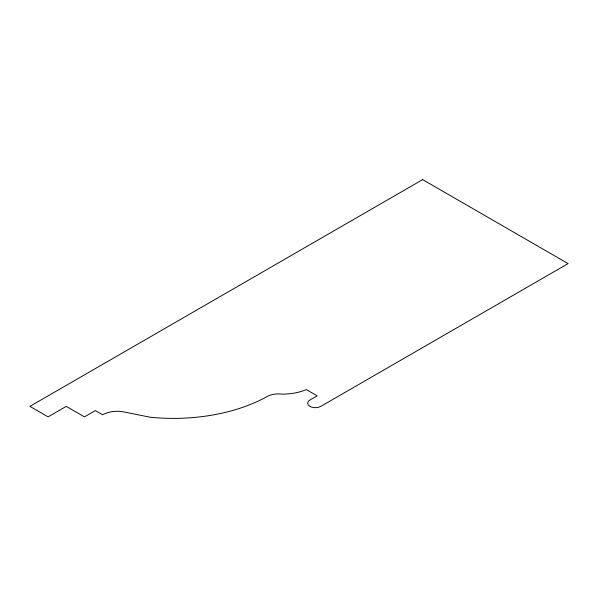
<?xml version="1.0" encoding="UTF-8"?>
<svg xmlns="http://www.w3.org/2000/svg" width="598" height="598" viewBox="0 0 598 598"><rect width="100%" height="100%" fill="white"/><g stroke="black" fill="none" stroke-linecap="round" stroke-linejoin="round"><path stroke-width="0.9" d="M422.644 179.624L29.9 406.371L48.079 416.866L66.266 406.371L84.445 416.866L95.359 410.572L102.632 414.765A20.571 11.878 0 0 1 123.928 411.947L150.285 417.24A134.946 77.912 0 0 0 266.215 397.035A16.378 9.456 0 0 1 282.219 394.142A40.148 23.18 0 0 0 306.273 389.575L317.179 395.869L309.906 400.069A7.714 4.455 0 0 0 309.906 406.371A7.714 4.455 0 0 0 320.82 406.371L568.1 263.606L422.644 179.624"/></g></svg>
